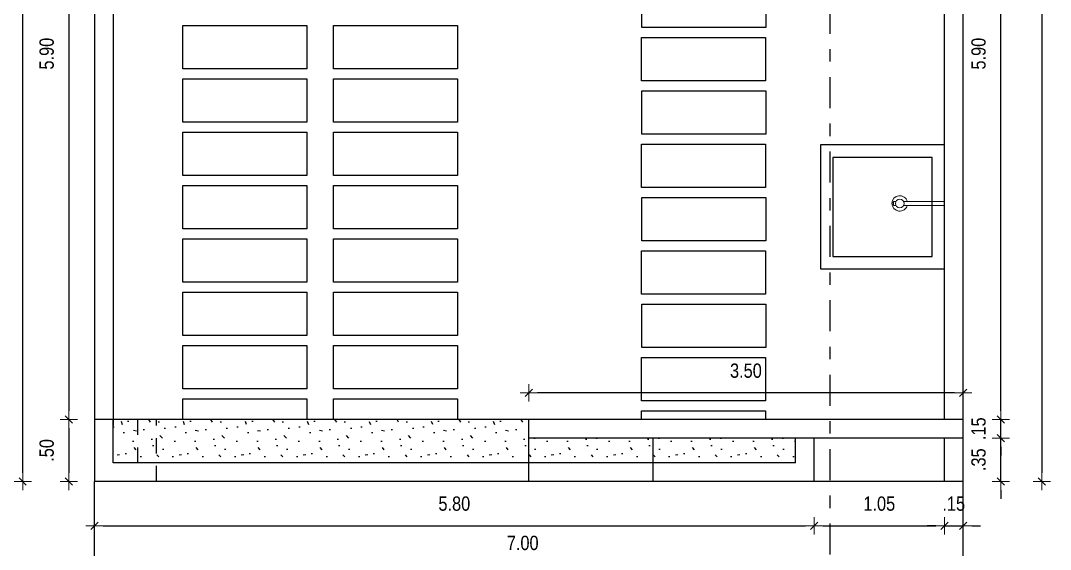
# Model space of a CAD drawing. Extents: x -415 to -176, y -135 to 749.
# Drawn here: x -410.23 to -401.93, y 719.64 to 723.9 of the extents above; entities that cross this region are included whole.
import ezdxf

# ---------------------------------------------------------------- set-up
doc = ezdxf.new("R2010")
doc.units = 0
doc.header["$MEASUREMENT"] = 0
doc.header["$PDSIZE"] = -5
for name, pattern in [('DASHDOT2', [0.5, 0.25, -0.125, 0, -0.125]), ('HIDDEN2', [0.1875, 0.125, -0.0625]), ('TRAÇO-2PTOS_P', [0.625, 0.25, -0.125, 0, -0.125, 0, -0.125])]:
    doc.linetypes.add(name, pattern=pattern)
doc.layers.get('0').update_dxf_attribs({"linetype": 'CONTINUOUS'})
doc.layers.get('Defpoints').update_dxf_attribs({"linetype": 'CONTINUOUS'})
for name, color, linetype in [('A-PEN-B', 5, 'CONTINUOUS'), ('AR-ALV', 5, 'CONTINUOUS'), ('ARQ-COB-PROJ', 8, 'TRAÇO-2PTOS_P'), ('TEXTO3', 4, 'CONTINUOUS')]:
    doc.layers.add(name, color=color, linetype=linetype)
for name, color, linetype, lineweight in [('E-Lay-9', 9, 'CONTINUOUS', 9), ('E-Pen-C', 4, 'CONTINUOUS', 15), ('E-Pen-G', 3, 'CONTINUOUS', 30)]:
    doc.layers.add(name, color=color, linetype=linetype, lineweight=lineweight)
doc.styles.add('F2', font='swissc.ttf')
doc.dimstyles.new('DIMENSION-1', dxfattribs={"dimtxt": 0.11, "dimasz": 0.07, "dimexe": 1, "dimexo": 0, "dimgap": 0.12, "dimtad": 1, "dimzin": 7, "dimdsep": 46, "dimtxsty": 'F2', "dimblk1": 'TRACO', "dimblk2": 'TRACO', "dimsah": 1, "dimcen": 1, "dimse1": 1, "dimse2": 1, "dimclrd": 256, "dimclre": 256, "dimclrt": 6, "dimadec": 0, "dimazin": 0, "dimtfac": 1, "dimtix": 1, "dimtmove": 2, "dimatfit": 3, "dimldrblk": 'TRACO', "dimfxl": 1, "dimtolj": 1, "dimtzin": 0, "dimarcsym": 0})

# ---------------------------------------------------------------- blocks, each defined once
blk = doc.blocks.new('TRACO')
at = {"layer": 'E-Pen-C'}
for p, q in [((-1, 0), (1, 0)), ((0, 1), (0, -1))]:
    blk.add_line(p, q, dxfattribs=at)
at = {"layer": 'E-Pen-G'}
blk.add_line((-0.42, -0.42), (0.42, 0.42), dxfattribs=at)
blk = doc.blocks.new('*D392')
at = {"color": 4, "lineweight": -2}
blk.add_line((-401.9982, 745.1171), (-401.9982, 720.2571), dxfattribs=at)
at = {"layer": 'Defpoints', "color": 0, "linetype": 'Continuous'}
for p in [(-402.6324, 745.1871), (-402.6324, 720.1871), (-401.9982, 720.1871)]:
    blk.add_point(p, dxfattribs=at)
at = {"color": 4, "linetype": 'Continuous', "lineweight": -2, "xscale": 0.07, "yscale": 0.07, "zscale": 0.07}
for p, rotation in [((-401.9982, 745.1871), 90), ((-401.9982, 720.1871), 270)]:
    blk.add_blockref('TRACO', p, dxfattribs=dict(at, rotation=rotation))
at = {"color": 4, "linetype": 'Continuous', "insert": (-402.1773, 732.6871), "char_height": 0.115, "attachment_point": 5, "rotation": 90, "style": 'F2'}
blk.add_mtext('\\A1;25.00', dxfattribs=at)
blk = doc.blocks.new('*D400')
at = {"color": 4, "lineweight": -2}
blk.add_line((-409.8386, 726.5171), (-409.8386, 720.7571), dxfattribs=at)
at = {"layer": 'Defpoints', "color": 0, "linetype": 'Continuous'}
for p in [(-406.2324, 726.5871), (-409.8386, 720.6871), (-409.6324, 720.6871)]:
    blk.add_point(p, dxfattribs=at)
at = {"color": 4, "linetype": 'Continuous', "lineweight": -2, "xscale": 0.07, "yscale": 0.07, "zscale": 0.07}
for p, rotation in [((-409.8386, 726.5871), 90), ((-409.8386, 720.6871), 270)]:
    blk.add_blockref('TRACO', p, dxfattribs=dict(at, rotation=rotation))
at = {"color": 4, "linetype": 'Continuous', "insert": (-410.0177, 723.6371), "char_height": 0.115, "attachment_point": 5, "rotation": 90, "style": 'F2'}
blk.add_mtext('\\A1;5.90', dxfattribs=at)
blk = doc.blocks.new('*D423')
at = {"color": 4, "lineweight": -2}
blk.add_line((-402.7024, 719.4956), (-409.5624, 719.4956), dxfattribs=at)
at = {"layer": 'Defpoints', "color": 0, "linetype": 'Continuous'}
for p in [(-409.6324, 719.4956), (-402.6324, 717.6871), (-409.6324, 717.6145)]:
    blk.add_point(p, dxfattribs=at)
at = {"color": 4, "linetype": 'Continuous', "lineweight": -2, "xscale": 0.07, "yscale": 0.07, "zscale": 0.07, "rotation": 180}
blk.add_blockref('TRACO', (-409.6324, 719.4956), dxfattribs=at)
at = {"color": 4, "linetype": 'Continuous', "lineweight": -2, "xscale": 0.07, "yscale": 0.07, "zscale": 0.07}
blk.add_blockref('TRACO', (-402.6324, 719.4956), dxfattribs=at)
at = {"color": 4, "linetype": 'Continuous', "insert": (-406.1815, 719.6903), "char_height": 0.115, "attachment_point": 5, "style": 'F2'}
blk.add_mtext('\\A1;7.00', dxfattribs=at)
blk = doc.blocks.new('*D424')
at = {"color": 4, "lineweight": -2}
blk.add_line((-409.5624, 719.8284), (-403.9024, 719.8284), dxfattribs=at)
at = {"layer": 'Defpoints', "color": 0, "linetype": 'Continuous'}
for p in [(-409.6324, 720.1871), (-403.8324, 720.1871), (-403.8324, 719.8284)]:
    blk.add_point(p, dxfattribs=at)
at = {"color": 4, "linetype": 'Continuous', "lineweight": -2, "xscale": 0.07, "yscale": 0.07, "zscale": 0.07, "rotation": 180}
blk.add_blockref('TRACO', (-409.6324, 719.8284), dxfattribs=at)
at = {"color": 4, "linetype": 'Continuous', "lineweight": -2, "xscale": 0.07, "yscale": 0.07, "zscale": 0.07}
blk.add_blockref('TRACO', (-403.8324, 719.8284), dxfattribs=at)
at = {"color": 4, "linetype": 'Continuous', "insert": (-406.7324, 720.0074), "char_height": 0.115, "attachment_point": 5, "style": 'F2'}
blk.add_mtext('\\A1;5.80', dxfattribs=at)
blk = doc.blocks.new('*D425')
at = {"color": 4, "lineweight": -2}
blk.add_line((-402.7024, 720.9008), (-406.0624, 720.9008), dxfattribs=at)
at = {"layer": 'Defpoints', "color": 0, "linetype": 'Continuous'}
for p in [(-406.1324, 720.9008), (-406.1324, 720.6871), (-402.6324, 720.6871)]:
    blk.add_point(p, dxfattribs=at)
at = {"color": 4, "linetype": 'Continuous', "lineweight": -2, "xscale": 0.07, "yscale": 0.07, "zscale": 0.07, "rotation": 180}
blk.add_blockref('TRACO', (-406.1324, 720.9008), dxfattribs=at)
at = {"color": 4, "linetype": 'Continuous', "lineweight": -2, "xscale": 0.07, "yscale": 0.07, "zscale": 0.07}
blk.add_blockref('TRACO', (-402.6324, 720.9008), dxfattribs=at)
at = {"color": 4, "linetype": 'Continuous', "insert": (-404.3824, 721.0798), "char_height": 0.115, "attachment_point": 5, "style": 'F2'}
blk.add_mtext('\\A1;3.50', dxfattribs=at)
blk = doc.blocks.new('*D426')
at = {"color": 4, "lineweight": -2}
blk.add_line((-403.7624, 719.8284), (-402.8524, 719.8284), dxfattribs=at)
at = {"layer": 'Defpoints', "color": 0, "linetype": 'Continuous'}
for p in [(-403.8324, 720.1871), (-402.7824, 720.1871), (-402.7824, 719.8284)]:
    blk.add_point(p, dxfattribs=at)
at = {"color": 4, "linetype": 'Continuous', "lineweight": -2, "xscale": 0.07, "yscale": 0.07, "zscale": 0.07, "rotation": 180}
blk.add_blockref('TRACO', (-403.8324, 719.8284), dxfattribs=at)
at = {"color": 4, "linetype": 'Continuous', "lineweight": -2, "xscale": 0.07, "yscale": 0.07, "zscale": 0.07}
blk.add_blockref('TRACO', (-402.7824, 719.8284), dxfattribs=at)
at = {"color": 4, "linetype": 'Continuous', "insert": (-403.3074, 720.0074), "char_height": 0.115, "attachment_point": 5, "style": 'F2'}
blk.add_mtext('\\A1;1.05', dxfattribs=at)
blk = doc.blocks.new('*D427')
at = {"color": 4, "lineweight": -2}
for p, q in [((-402.8524, 719.8284), (-402.9224, 719.8284)), ((-402.7824, 719.8284), (-402.6324, 719.8284)), ((-402.5624, 719.8284), (-402.4924, 719.8284))]:
    blk.add_line(p, q, dxfattribs=at)
at = {"layer": 'Defpoints', "color": 0, "linetype": 'Continuous'}
for p in [(-402.7824, 720.1871), (-402.6324, 720.1871), (-402.6324, 719.8284)]:
    blk.add_point(p, dxfattribs=at)
at = {"color": 4, "linetype": 'Continuous', "lineweight": -2, "xscale": 0.07, "yscale": 0.07, "zscale": 0.07}
blk.add_blockref('TRACO', (-402.7824, 719.8284), dxfattribs=at)
at = {"color": 4, "linetype": 'Continuous', "lineweight": -2, "xscale": 0.07, "yscale": 0.07, "zscale": 0.07, "rotation": 180}
blk.add_blockref('TRACO', (-402.6324, 719.8284), dxfattribs=at)
at = {"color": 4, "linetype": 'Continuous', "insert": (-402.7074, 720.0074), "char_height": 0.115, "attachment_point": 5, "style": 'F2'}
blk.add_mtext('\\A1;.15', dxfattribs=at)
blk = doc.blocks.new('*D428')
at = {"color": 4, "lineweight": -2}
for p, q in [((-402.328, 720.6071), (-402.328, 720.6771)), ((-402.328, 720.1871), (-402.328, 720.5371)), ((-402.328, 720.1171), (-402.328, 720.0471))]:
    blk.add_line(p, q, dxfattribs=at)
at = {"layer": 'Defpoints', "color": 0, "linetype": 'Continuous'}
for p in [(-402.6324, 720.5371), (-402.328, 720.5371), (-402.6324, 720.1871)]:
    blk.add_point(p, dxfattribs=at)
at = {"color": 4, "linetype": 'Continuous', "lineweight": -2, "xscale": 0.07, "yscale": 0.07, "zscale": 0.07}
for p, rotation in [((-402.328, 720.5371), 270), ((-402.328, 720.1871), 90)]:
    blk.add_blockref('TRACO', p, dxfattribs=dict(at, rotation=rotation))
at = {"color": 4, "linetype": 'Continuous', "insert": (-402.507, 720.3621), "char_height": 0.115, "attachment_point": 5, "rotation": 90, "style": 'F2'}
blk.add_mtext('\\A1;.35', dxfattribs=at)
blk = doc.blocks.new('*D429')
at = {"color": 4, "lineweight": -2}
for p, q in [((-402.328, 720.7571), (-402.328, 720.8271)), ((-402.328, 720.5371), (-402.328, 720.6871)), ((-402.328, 720.4671), (-402.328, 720.3971))]:
    blk.add_line(p, q, dxfattribs=at)
at = {"layer": 'Defpoints', "color": 0, "linetype": 'Continuous'}
for p in [(-402.6324, 720.6871), (-402.328, 720.6871), (-402.6324, 720.5371)]:
    blk.add_point(p, dxfattribs=at)
at = {"color": 4, "linetype": 'Continuous', "lineweight": -2, "xscale": 0.07, "yscale": 0.07, "zscale": 0.07}
for p, rotation in [((-402.328, 720.6871), 270), ((-402.328, 720.5371), 90)]:
    blk.add_blockref('TRACO', p, dxfattribs=dict(at, rotation=rotation))
at = {"color": 4, "linetype": 'Continuous', "insert": (-402.507, 720.6121), "char_height": 0.115, "attachment_point": 5, "rotation": 90, "style": 'F2'}
blk.add_mtext('\\A1;.15', dxfattribs=at)
blk = doc.blocks.new('*D430')
at = {"color": 4, "lineweight": -2}
blk.add_line((-402.328, 720.7571), (-402.328, 726.5171), dxfattribs=at)
at = {"layer": 'Defpoints', "color": 0, "linetype": 'Continuous'}
for p in [(-402.7824, 726.5871), (-402.328, 726.5871), (-402.6324, 720.6871)]:
    blk.add_point(p, dxfattribs=at)
at = {"color": 4, "linetype": 'Continuous', "lineweight": -2, "xscale": 0.07, "yscale": 0.07, "zscale": 0.07}
for p, rotation in [((-402.328, 726.5871), 90), ((-402.328, 720.6871), 270)]:
    blk.add_blockref('TRACO', p, dxfattribs=dict(at, rotation=rotation))
at = {"color": 4, "linetype": 'Continuous', "insert": (-402.507, 723.6371), "char_height": 0.115, "attachment_point": 5, "rotation": 90, "style": 'F2'}
blk.add_mtext('\\A1;5.90', dxfattribs=at)
blk = doc.blocks.new('*D431')
at = {"color": 4, "lineweight": -2}
blk.add_line((-409.8386, 720.6171), (-409.8386, 720.2571), dxfattribs=at)
at = {"layer": 'Defpoints', "color": 0, "linetype": 'Continuous'}
for p in [(-409.5574, 720.6871), (-409.8386, 720.1871), (-409.6324, 720.1871)]:
    blk.add_point(p, dxfattribs=at)
at = {"color": 4, "linetype": 'Continuous', "lineweight": -2, "xscale": 0.07, "yscale": 0.07, "zscale": 0.07}
for p, rotation in [((-409.8386, 720.6871), 90), ((-409.8386, 720.1871), 270)]:
    blk.add_blockref('TRACO', p, dxfattribs=dict(at, rotation=rotation))
at = {"color": 4, "linetype": 'Continuous', "insert": (-410.0176, 720.4371), "char_height": 0.115, "attachment_point": 5, "rotation": 90, "style": 'F2'}
blk.add_mtext('\\A1;.50', dxfattribs=at)
blk = doc.blocks.new('*D432')
at = {"color": 4, "lineweight": -2}
blk.add_line((-410.2114, 720.2571), (-410.2114, 745.1171), dxfattribs=at)
at = {"layer": 'Defpoints', "color": 0, "linetype": 'Continuous'}
for p in [(-410.2114, 745.1871), (-409.6324, 745.1871), (-409.6324, 720.1871)]:
    blk.add_point(p, dxfattribs=at)
at = {"color": 4, "linetype": 'Continuous', "lineweight": -2, "xscale": 0.07, "yscale": 0.07, "zscale": 0.07}
for p, rotation in [((-410.2114, 745.1871), 90), ((-410.2114, 720.1871), 270)]:
    blk.add_blockref('TRACO', p, dxfattribs=dict(at, rotation=rotation))
at = {"color": 4, "linetype": 'Continuous', "insert": (-410.3905, 732.6871), "char_height": 0.115, "attachment_point": 5, "rotation": 90, "style": 'F2'}
blk.add_mtext('\\A1;25.00', dxfattribs=at)
blk = doc.blocks.new('Chuveiro')
at = {"layer": 'E-Lay-9', "color": 8}
for p, q in [((-0.0311, 0.0156), (-0.3604, 0.0156)), ((0.0509, 0.0156), (0.0311, 0.0156)), ((0.0509, 0.0156), (0.0509, -0.0156)), ((-0.0311, -0.0156), (-0.3604, -0.0156)), ((0.0509, -0.0156), (0.0311, -0.0156))]:
    blk.add_line(p, q, dxfattribs=at)
blk.add_circle((0, 0), 0.0348, dxfattribs=at)
for centre, radius, start, end in [((0, 0), 0.0624, 194.4775, 165.5225), ((0.0093, 0), 0.0444, 339.42663, 20.57337)]:
    blk.add_arc(centre, radius, start, end, dxfattribs=at)

msp = doc.modelspace()

# ---------------------------------------------------------------- hatches: boundary and pattern name
at = {"linetype": 'Continuous'}
h = msp.add_hatch(dxfattribs=at)
h.set_pattern_fill('STIP2', color=8, scale=0.5, angle=-90, style=0, pattern_type=2)
h.set_pattern_definition([(270, (312.41936, 754.4465), (-0.5, -9e-17), [0, -0.5]), (270, (312.49936, 754.3865), (-0.5, -9e-17), [0, -0.5]), (270, (312.61936, 754.4115), (-0.5, -9e-17), [0, -0.5]), (270, (312.73436, 754.2365), (-0.5, -9e-17), [0, -0.5]), (270, (312.55436, 754.2515), (-0.5, -9e-17), [0, -0.5]), (270, (312.43436, 754.1165), (-0.5, -9e-17), [0, -0.5]), (270, (312.39936, 754.2915), (-0.5, -9e-17), [0, -0.5]), (270, (312.60436, 754.0815), (-0.5, -9e-17), [0, -0.5]), (270, (312.76436, 754.1065), (-0.5, -9e-17), [0, -0.5]), (270, (312.83936, 754.4765), (-0.5, -9e-17), [0, -0.5]), (270, (312.73936, 754.3865), (-0.5, -9e-17), [0, -0.5]), (270, (312.83436, 754.3165), (-0.5, -9e-17), [0, -0.5]), (270, (312.51436, 754.0115), (-0.5, -9e-17), [0, -0.5]), (270, (312.63936, 754.1715), (-0.5, -9e-17), [0, -0.5]), (270, (312.47436, 754.2115), (-0.5, -9e-17), [0, -0.5]), (270, (312.51936, 754.1265), (-0.5, -9e-17), [0, -0.5]), (270, (312.65436, 754.3065), (-0.5, -9e-17), [0, -0.5]), (270, (312.38436, 754.1665), (-0.5, -9e-17), [0, -0.5]), (270, (312.67936, 754.0115), (-0.5, -9e-17), [0, -0.5]), (270, (312.82936, 754.0265), (-0.5, -9e-17), [0, -0.5]), (194.0362, (312.56936, 754.4015), (1.500000273, 0.499999029), [0.0206155, -2.0409375]), (300.9638, (312.46436, 754.3165), (-1.000001242, 1.499999011), [0.029155, -2.886321]), (291.8014, (312.57936, 754.1715), (0.499999955, -1.500000137), [0.026926, -2.6656565]), (120.9638, (312.81936, 754.1665), (1.000001242, -1.499999011), [0.029155, -2.886321]), (216.8699, (312.75436, 754.3215), (-1.499999959, -1.000000062), [0.025, -2.475]), (315, (312.39436, 754.0565), (2e-16, -0.50000015), [0.0282845, -0.6788225]), (168.6901, (312.70436, 754.0915), (-2.000000376, 0.499998816), [0.025495, -2.5240145]), (306.8699, (312.68436, 754.4615), (1.000000062, -1.499999959), [0.025, -2.475]), (315, (312.36936, 754.4015), (2e-16, -0.50000015), [0.021213, -0.6858935])])
h.paths.add_polyline_path([(-409.1324, 720.3371), (-409.1324, 720.6871), (-406.1324, 720.6871), (-406.1324, 720.5371), (-406.1324, 720.3371)])
h.paths.add_polyline_path([(-406.1324, 720.3371), (-406.1324, 720.5371), (-405.1528, 720.5371), (-405.1528, 720.3371)])
h.paths.add_polyline_path([(-405.1324, 720.3371), (-405.1324, 720.5371), (-403.9824, 720.5371), (-403.9824, 720.3371)])
h.paths.add_polyline_path([(-409.2824, 720.3371), (-409.2824, 720.6871), (-409.1324, 720.6871), (-409.1324, 720.3371)])
h.paths.add_polyline_path([(-409.4824, 720.3371), (-409.4824, 720.6871), (-409.2824, 720.6871), (-409.2824, 720.3371)])

# ---------------------------------------------------------------- linework, layer by layer
at = {"color": 8, "linetype": 'Continuous'}
for p, q in [((-406.1324, 720.1871), (-406.1324, 720.5371)), ((-405.1324, 720.5371), (-405.1324, 720.1871))]:
    msp.add_line(p, q, dxfattribs=at)
for points in [[(-403.7824, 722.9008), (-403.7824, 721.9008), (-402.7824, 721.9008), (-402.7824, 722.9008)], [(-403.6824, 722.8008), (-403.6824, 722.0008), (-402.8824, 722.0008), (-402.8824, 722.8008)]]:
    msp.add_lwpolyline(points, close=True, dxfattribs=at)
at = {"layer": 'A-PEN-B', "color": 6, "linetype": 'Continuous'}
for p, q in [((-402.6324, 720.6871), (-406.1324, 720.6871)), ((-402.6324, 720.5371), (-402.6324, 720.6871)), ((-402.6324, 720.5371), (-406.1324, 720.5371))]:
    msp.add_line(p, q, dxfattribs=at)
at = {"layer": 'A-PEN-B', "color": 7, "linetype": 'Continuous'}
for p, q in [((-402.6324, 720.1871), (-402.6324, 720.6871)), ((-402.7824, 720.1871), (-402.7824, 720.5371)), ((-402.6324, 720.1871), (-402.7824, 720.1871))]:
    msp.add_line(p, q, dxfattribs=at)
at = {"layer": 'AR-ALV', "color": 7, "linetype": 'Continuous'}
for p, q in [((-409.6324, 720.6871), (-409.6324, 720.1871)), ((-409.4824, 720.6871), (-409.6324, 720.6871)), ((-409.4824, 720.3371), (-409.4824, 720.6871)), ((-405.4824, 720.6871), (-409.4824, 720.6871)), ((-409.4824, 720.3371), (-409.4824, 720.6871)), ((-403.9824, 720.3371), (-403.9824, 720.5371)), ((-403.8324, 720.1871), (-403.8324, 720.5371)), ((-403.9824, 720.3371), (-409.4824, 720.3371)), ((-409.4824, 720.1871), (-409.6324, 720.1871)), ((-409.4824, 720.1871), (-409.6324, 720.1871)), ((-409.1324, 720.1871), (-409.4824, 720.1871)), ((-404.3324, 720.1871), (-409.1324, 720.1871)), ((-403.8324, 720.1871), (-404.3324, 720.1871))]:
    msp.add_line(p, q, dxfattribs=at)
at = {"layer": 'AR-ALV', "color": 6, "linetype": 'Continuous'}
msp.add_line((-406.1324, 720.5371), (-406.1324, 720.6871), dxfattribs=at)
at = {"layer": 'AR-ALV', "color": 8, "linetype": 'Continuous'}
for p, q in [((-409.6324, 712.6871), (-409.6324, 720.1871)), ((-409.6324, 717.6871), (-409.6324, 720.1871)), ((-402.7824, 720.1871), (-404.5324, 720.1871)), ((-402.6324, 712.6871), (-402.6324, 720.1871)), ((-402.6324, 717.6871), (-402.6324, 720.1871))]:
    msp.add_line(p, q, dxfattribs=at)
for points in [[(-404.2213, 724.1965), (-404.2213, 723.8482), (-405.2204, 723.8482), (-405.2204, 724.1965)], [(-407.9216, 723.8631), (-407.9216, 723.5148), (-408.9206, 723.5148), (-408.9206, 723.8631)], [(-406.7078, 723.8631), (-406.7078, 723.5148), (-407.7068, 723.5148), (-407.7068, 723.8631)], [(-404.2237, 723.7665), (-404.2237, 723.4181), (-405.2227, 723.4181), (-405.2227, 723.7665)], [(-407.9216, 723.433), (-407.9216, 723.0847), (-408.9206, 723.0847), (-408.9206, 723.433)], [(-406.7078, 723.433), (-406.7078, 723.0847), (-407.7068, 723.0847), (-407.7068, 723.433)], [(-404.2213, 723.3364), (-404.2213, 722.9881), (-405.2204, 722.9881), (-405.2204, 723.3364)], [(-407.9216, 723.003), (-407.9216, 722.6547), (-408.9206, 722.6547), (-408.9206, 723.003)], [(-406.7078, 723.003), (-406.7078, 722.6547), (-407.7068, 722.6547), (-407.7068, 723.003)], [(-404.2237, 722.9064), (-404.2237, 722.558), (-405.2227, 722.558), (-405.2227, 722.9064)], [(-407.9216, 722.5729), (-407.9216, 722.2246), (-408.9206, 722.2246), (-408.9206, 722.5729)], [(-406.7078, 722.5729), (-406.7078, 722.2246), (-407.7068, 722.2246), (-407.7068, 722.5729)], [(-404.2213, 722.4763), (-404.2213, 722.128), (-405.2204, 722.128), (-405.2204, 722.4763)], [(-407.9216, 722.1429), (-407.9216, 721.7946), (-408.9206, 721.7946), (-408.9206, 722.1429)], [(-406.7078, 722.1429), (-406.7078, 721.7946), (-407.7068, 721.7946), (-407.7068, 722.1429)], [(-404.2237, 722.0463), (-404.2237, 721.6979), (-405.2227, 721.6979), (-405.2227, 722.0463)], [(-407.9216, 721.7129), (-407.9216, 721.3645), (-408.9206, 721.3645), (-408.9206, 721.7129)], [(-406.7078, 721.7129), (-406.7078, 721.3645), (-407.7068, 721.3645), (-407.7068, 721.7129)], [(-404.2213, 721.6162), (-404.2213, 721.2679), (-405.2204, 721.2679), (-405.2204, 721.6162)], [(-407.9216, 721.2828), (-407.9216, 720.9345), (-408.9206, 720.9345), (-408.9206, 721.2828)], [(-406.7078, 721.2828), (-406.7078, 720.9345), (-407.7068, 720.9345), (-407.7068, 721.2828)], [(-404.2237, 721.1862), (-404.2237, 720.8378), (-405.2227, 720.8378), (-405.2227, 721.1862)]]:
    msp.add_lwpolyline(points, close=True, dxfattribs=at)
for points in [[(-408.9206, 720.6871), (-408.9206, 720.8528), (-407.9216, 720.8528), (-407.9216, 720.6871)], [(-407.7068, 720.6871), (-407.7068, 720.8528), (-406.7078, 720.8528), (-406.7078, 720.6871)], [(-405.2227, 720.6871), (-405.2227, 720.7561), (-404.2237, 720.7561), (-404.2237, 720.6871)]]:
    msp.add_lwpolyline(points, dxfattribs=at)
at = {"layer": 'ARQ-COB-PROJ', "linetype": 'HIDDEN2'}
for p, q in [((-409.2824, 720.3371), (-409.2824, 720.6871)), ((-409.1324, 720.1871), (-409.1324, 720.6871))]:
    msp.add_line(p, q, dxfattribs=at)
at = {"layer": 'TEXTO3', "color": 2, "linetype": 'DASHDOT2'}
msp.add_line((-403.7046, 711.7978), (-403.7046, 746.5191), dxfattribs=at)
at = {"layer": 'TEXTO3', "color": 7}
for p, q in [((-409.6324, 745.1871), (-409.6324, 720.6371)), ((-409.4824, 745.0371), (-409.4824, 720.6371)), ((-402.7824, 720.6871), (-402.7824, 726.4371)), ((-402.6324, 720.6371), (-402.6324, 726.4371))]:
    msp.add_line(p, q, dxfattribs=at)

# ---------------------------------------------------------------- block references
at = {"layer": 'E-Lay-9', "color": 7, "xscale": -1}
msp.add_blockref('Chuveiro', (-403.1428, 722.4294), dxfattribs=at)

# ---------------------------------------------------------------- dimensions: what is measured, and where the dimension line sits
at = {"color": 8, "linetype": 'Continuous'}
for base, p1, p2, angle, picture, middle in [((-410.2114, 745.1871), (-409.6324, 720.1871), (-409.6324, 745.1871), 90, '*D432', (-410.3905, 732.6871)), ((-401.9982, 720.1871), (-402.6324, 745.1871), (-402.6324, 720.1871), 90, '*D392', (-402.1773, 732.6871)), ((-409.8386, 720.6871), (-406.2324, 726.5871), (-409.6324, 720.6871), 90, '*D400', (-410.0177, 723.6371)), ((-402.328, 726.5871), (-402.6324, 720.6871), (-402.7824, 726.5871), 90, '*D430', (-402.507, 723.6371)), ((-406.1324, 720.9008), (-402.6324, 720.6871), (-406.1324, 720.6871), 180, '*D425', (-404.3824, 721.0798)), ((-402.328, 720.6871), (-402.6324, 720.5371), (-402.6324, 720.6871), 90, '*D429', (-402.507, 720.6121)), ((-409.8386, 720.1871), (-409.5574, 720.6871), (-409.6324, 720.1871), 90, '*D431', (-410.0176, 720.4371)), ((-402.328, 720.5371), (-402.6324, 720.1871), (-402.6324, 720.5371), 90, '*D428', (-402.507, 720.3621)), ((-402.7824, 719.8284), (-403.8324, 720.1871), (-402.7824, 720.1871), 180, '*D426', (-403.3074, 720.0074)), ((-402.6324, 719.8284), (-402.7824, 720.1871), (-402.6324, 720.1871), 180, '*D427', (-402.7074, 720.0074))]:
    dim = msp.add_linear_dim(base=base, p1=p1, p2=p2, angle=angle, dimstyle='DIMENSION-1', override={"dimtxt": 0.115, "dimclrd": 4, "dimclrt": 4, "dimadec": 8, "dimfxl": 0.04, "dimfxlon": 1}, dxfattribs=at)
    dim.commit()
    dim.dimension.update_dxf_attribs({"geometry": picture, "text_midpoint": middle})
dim = msp.add_linear_dim(base=(-403.8324, 719.8284), p1=(-409.6324, 720.1871), p2=(-403.8324, 720.1871), dimstyle='DIMENSION-1', override={"dimtxt": 0.115, "dimclrd": 4, "dimclrt": 4, "dimadec": 8, "dimfxl": 0.04, "dimfxlon": 1}, dxfattribs=at)
dim.commit()
dim.dimension.update_dxf_attribs({"geometry": '*D424', "text_midpoint": (-406.7324, 720.0074)})
dim = msp.add_linear_dim(base=(-409.6324, 719.4956), p1=(-402.6324, 717.6871), p2=(-409.6324, 717.6145), dimstyle='DIMENSION-1', override={"dimtxt": 0.115, "dimclrd": 4, "dimclrt": 4, "dimadec": 8, "dimfxl": 0.04, "dimfxlon": 1}, dxfattribs=at)
dim.commit()
dim.dimension.update_dxf_attribs({"geometry": '*D423', "text_midpoint": (-406.1815, 719.6903), "dimtype": 160})

doc.saveas('drawing.dxf')
